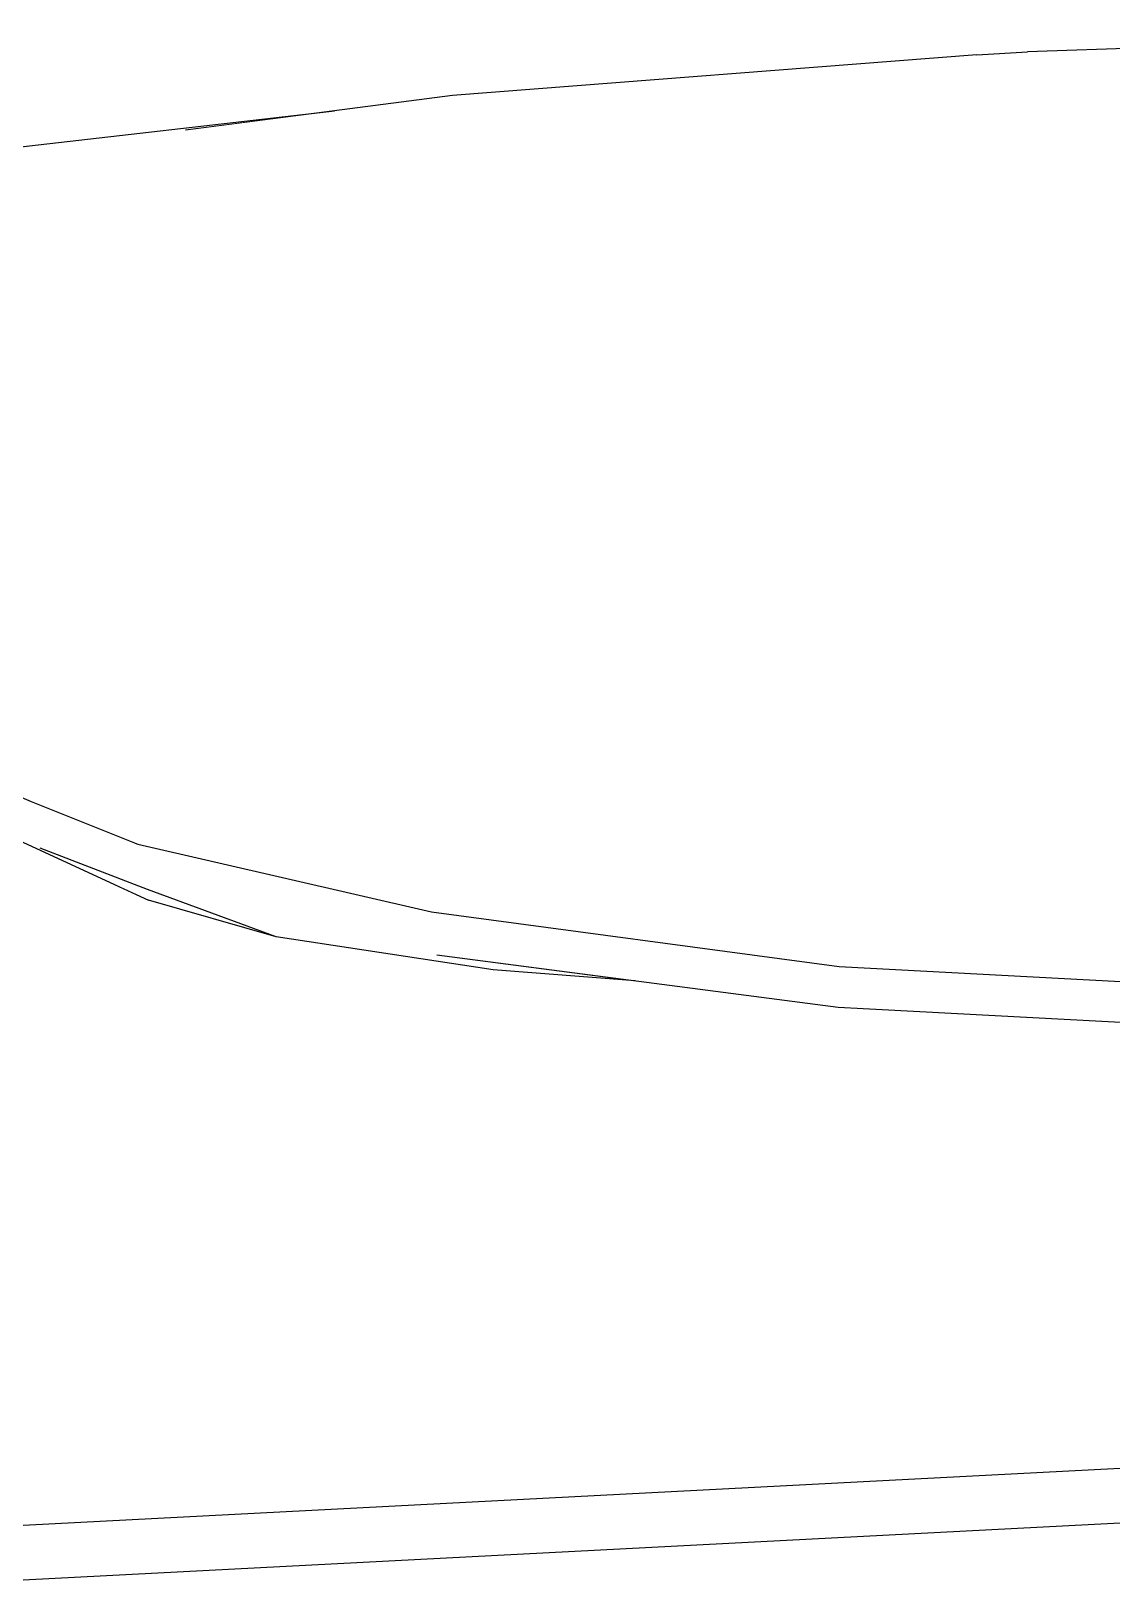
# Model space of a CAD drawing. Header units: millimetres. Extents: x 2336463 to 2579121, y 595385 to 778077.
# Drawn here: x 2524902.3 to 2525001.4, y 663863.3 to 664005.8 of the extents above; entities that cross this region are included whole.
import ezdxf

# ---------------------------------------------------------------- set-up
doc = ezdxf.new("R2010")
doc.units = ezdxf.units.MM
doc.header["$MEASUREMENT"] = 0
doc.linetypes.add('Wipeout_Contour', pattern=[1000, 0, -1000])
doc.layers.add('Интерьер - Мебель', color=7, linetype='Continuous')
doc.layers.add('Интерьер - Мебель_Ном._пера__62', color=7, linetype='Continuous', lineweight=25, true_color=0xaaaaaa)

msp = doc.modelspace()

# ---------------------------------------------------------------- wipeouts: each hides what was drawn before it
at = {"color": 254, "linetype": 'Wipeout_Contour', "lineweight": 0, "ltscale": 7832630.088405465}
msp.add_wipeout([(2525046.57, 664005.77), (2524993.69, 664003.86), (2525048.76, 664005.78)], dxfattribs=at).dxf.layer = 'Интерьер - Мебель'
at = {"color": 254, "linetype": 'Wipeout_Contour', "lineweight": 0, "ltscale": 7832290.607368948}
msp.add_wipeout([(2524908.34, 663981.64), (2524916.15, 663985.13), (2524930.83, 663981.31)], dxfattribs=at).dxf.layer = 'Интерьер - Мебель'
at = {"color": 254, "linetype": 'Wipeout_Contour', "lineweight": 0, "ltscale": 7832618.225524003}
msp.add_wipeout([(2525053.95, 663974.75), (2524999.82, 663964.68), (2525053.19, 663961.99)], dxfattribs=at).dxf.layer = 'Интерьер - Мебель'
at = {"color": 254, "linetype": 'Wipeout_Contour', "lineweight": 0, "ltscale": 10443118.6032082}
msp.add_wipeout([(2524894.14, 663868.31), (2524894.4, 663863.32), (2525037.42, 663870.76), (2525033.55, 663875.57)], dxfattribs=at).dxf.layer = 'Интерьер - Мебель'

# ---------------------------------------------------------------- next in the draw order: linework, layer by layer
at = {"layer": 'Интерьер - Мебель_Ном._пера__62', "color": 253, "linetype": 'Continuous', "lineweight": 25, "true_color": 0xaaaaaa}
for p, q in [((2524894.14, 663868.31), (2525033.55, 663875.57)), ((2524894.4, 663863.32), (2525037.42, 663870.76))]:
    msp.add_line(p, q, dxfattribs=at)

# ---------------------------------------------------------------- next in the draw order: wipeouts: each hides what was drawn before it
at = {"color": 254, "linetype": 'Wipeout_Contour', "lineweight": 0, "ltscale": 7832635.441131604}
msp.add_wipeout([(2524998.45, 663996.34), (2525051.27, 663999.06), (2525048.76, 664005.78)], dxfattribs=at).dxf.layer = 'Интерьер - Мебель'
at = {"color": 254, "linetype": 'Wipeout_Contour', "lineweight": 0, "ltscale": 7832573.013747438}
msp.add_wipeout([(2524999.82, 663964.68), (2525053.95, 663974.75), (2525001.42, 663976.81)], dxfattribs=at).dxf.layer = 'Интерьер - Мебель'
at = {"color": 254, "linetype": 'Wipeout_Contour', "lineweight": 0, "ltscale": 7832605.667199884}
msp.add_wipeout([(2525053.19, 663961.99), (2524998.98, 663950.23), (2525052.83, 663947.31)], dxfattribs=at).dxf.layer = 'Интерьер - Мебель'

# ---------------------------------------------------------------- next in the draw order: wipeouts: each hides what was drawn before it
at = {"color": 254, "linetype": 'Wipeout_Contour', "lineweight": 0, "ltscale": 7832581.944949673}
msp.add_wipeout([(2525048.76, 664005.78), (2524993.69, 664003.86), (2524998.45, 663996.34)], dxfattribs=at).dxf.layer = 'Интерьер - Мебель'
at = {"color": 254, "linetype": 'Wipeout_Contour', "lineweight": 0, "ltscale": 7832559.917300182}
msp.add_wipeout([(2524998.98, 663950.23), (2525053.19, 663961.99), (2524999.82, 663964.68)], dxfattribs=at).dxf.layer = 'Интерьер - Мебель'
at = {"color": 254, "linetype": 'Wipeout_Contour', "lineweight": 0, "ltscale": 7832594.796467327}
msp.add_wipeout([(2524999.34, 663935.5), (2525053.11, 663932.91), (2525052.83, 663947.31)], dxfattribs=at).dxf.layer = 'Интерьер - Мебель'

# ---------------------------------------------------------------- next in the draw order: wipeouts: each hides what was drawn before it
at = {"color": 254, "linetype": 'Wipeout_Contour', "lineweight": 0, "ltscale": 7832468.122646417}
msp.add_wipeout([(2524989.03, 664003.59), (2524940.93, 663999.86), (2524993.69, 664003.86)], dxfattribs=at).dxf.layer = 'Интерьер - Мебель'
at = {"color": 254, "linetype": 'Wipeout_Contour', "lineweight": 0, "ltscale": 7832430.084100872}
msp.add_wipeout([(2524944, 663996.77), (2524946.97, 663991.56), (2524998.45, 663996.34)], dxfattribs=at).dxf.layer = 'Интерьер - Мебель'
at = {"color": 254, "linetype": 'Wipeout_Contour', "lineweight": 0, "ltscale": 7832469.842352984}
msp.add_wipeout([(2524950, 663968.5), (2525001.42, 663976.81), (2524999.82, 663964.68)], dxfattribs=at).dxf.layer = 'Интерьер - Мебель'
at = {"color": 254, "linetype": 'Wipeout_Contour', "lineweight": 0, "ltscale": 7832547.966451927}
msp.add_wipeout([(2524998.98, 663950.23), (2524999.34, 663935.5), (2525052.83, 663947.31)], dxfattribs=at).dxf.layer = 'Интерьер - Мебель'

# ---------------------------------------------------------------- next in the draw order: wipeouts: each hides what was drawn before it
at = {"color": 254, "linetype": 'Wipeout_Contour', "lineweight": 0, "ltscale": 7832423.541193987}
msp.add_wipeout([(2524940.93, 663999.86), (2524944, 663996.77), (2524993.69, 664003.86)], dxfattribs=at).dxf.layer = 'Интерьер - Мебель'
at = {"color": 254, "linetype": 'Wipeout_Contour', "lineweight": 0, "ltscale": 7832431.634844961}
msp.add_wipeout([(2524955.24, 663980.28), (2524950, 663968.5), (2525001.42, 663976.81)], dxfattribs=at).dxf.layer = 'Интерьер - Мебель'
at = {"color": 254, "linetype": 'Wipeout_Contour', "lineweight": 0, "ltscale": 7832454.767821617}
msp.add_wipeout([(2524999.82, 663964.68), (2524947.36, 663955.14), (2524998.98, 663950.23)], dxfattribs=at).dxf.layer = 'Интерьер - Мебель'
at = {"color": 254, "linetype": 'Wipeout_Contour', "lineweight": 0, "ltscale": 7832510.878056807}
msp.add_wipeout([(2525027.13, 663921.66), (2524999.34, 663935.5), (2525000.56, 663922.67)], dxfattribs=at).dxf.layer = 'Интерьер - Мебель'

# ---------------------------------------------------------------- next in the draw order: wipeouts: each hides what was drawn before it
at = {"color": 254, "linetype": 'Wipeout_Contour', "lineweight": 0, "ltscale": 7832477.352186159}
msp.add_wipeout([(2524993.69, 664003.86), (2524944, 663996.77), (2524998.45, 663996.34)], dxfattribs=at).dxf.layer = 'Интерьер - Мебель'
at = {"color": 254, "linetype": 'Wipeout_Contour', "lineweight": 0, "ltscale": 7832530.129071473}
msp.add_wipeout([(2525021.43, 663982.4), (2524981.51, 663983.53), (2525001.42, 663976.81)], dxfattribs=at).dxf.layer = 'Интерьер - Мебель'
at = {"color": 254, "linetype": 'Wipeout_Contour', "lineweight": 0, "ltscale": 7832413.03412322}
msp.add_wipeout([(2524947.36, 663955.14), (2524999.82, 663964.68), (2524950, 663968.5)], dxfattribs=at).dxf.layer = 'Интерьер - Мебель'
at = {"color": 254, "linetype": 'Wipeout_Contour', "lineweight": 0, "ltscale": 7832564.039335451}
msp.add_wipeout([(2524999.34, 663935.5), (2525027.13, 663921.66), (2525053.11, 663932.91)], dxfattribs=at).dxf.layer = 'Интерьер - Мебель'

# ---------------------------------------------------------------- next in the draw order: linework, layer by layer
at = {"layer": 'Интерьер - Мебель_Ном._пера__62', "color": 253, "linetype": 'Continuous', "lineweight": 25, "true_color": 0xaaaaaa}
for p in [(2525046.57, 664005.77), (2524989.03, 664003.59)]:
    msp.add_line(p, (2524993.69, 664003.86), dxfattribs=at)

# ---------------------------------------------------------------- next in the draw order: wipeouts: each hides what was drawn before it
at = {"color": 254, "linetype": 'Wipeout_Contour', "lineweight": 0, "ltscale": 7832353.542018063}
msp.add_wipeout([(2524922.4, 663988.22), (2524946.97, 663991.56), (2524944, 663996.77)], dxfattribs=at).dxf.layer = 'Интерьер - Мебель'
at = {"color": 254, "linetype": 'Wipeout_Contour', "lineweight": 0, "ltscale": 7832290.652857354}
msp.add_wipeout([(2524908.34, 663981.64), (2524902.91, 663974.37), (2524950, 663968.5)], dxfattribs=at).dxf.layer = 'Интерьер - Мебель'
at = {"color": 254, "linetype": 'Wipeout_Contour', "lineweight": 0, "ltscale": 7832443.511438914}
msp.add_wipeout([(2524947.69, 663940.62), (2524999.34, 663935.5), (2524998.98, 663950.23)], dxfattribs=at).dxf.layer = 'Интерьер - Мебель'

# ---------------------------------------------------------------- next in the draw order: wipeouts: each hides what was drawn before it
at = {"color": 254, "linetype": 'Wipeout_Contour', "lineweight": 0, "ltscale": 7832328.436363749}
msp.add_wipeout([(2524944, 663996.77), (2524919.65, 663993.59), (2524922.4, 663988.22)], dxfattribs=at).dxf.layer = 'Интерьер - Мебель'
at = {"color": 254, "linetype": 'Wipeout_Contour', "lineweight": 0, "ltscale": 7832363.906055245}
msp.add_wipeout([(2524955.24, 663980.28), (2524930.83, 663981.31), (2524950, 663968.5)], dxfattribs=at).dxf.layer = 'Интерьер - Мебель'
at = {"color": 254, "linetype": 'Wipeout_Contour', "lineweight": 0, "ltscale": 7832399.261366834}
msp.add_wipeout([(2524947.36, 663955.14), (2524947.69, 663940.62), (2524998.98, 663950.23)], dxfattribs=at).dxf.layer = 'Интерьер - Мебель'
at = {"color": 254, "linetype": 'Wipeout_Contour', "lineweight": 0, "ltscale": 7832460.88115618}
msp.add_wipeout([(2524975.6, 663924.43), (2525000.56, 663922.67), (2524999.34, 663935.5)], dxfattribs=at).dxf.layer = 'Интерьер - Мебель'

# ---------------------------------------------------------------- next in the draw order: wipeouts: each hides what was drawn before it
at = {"color": 254, "linetype": 'Wipeout_Contour', "lineweight": 0, "ltscale": 7832348.546712406}
msp.add_wipeout([(2524919.65, 663993.59), (2524940.93, 663999.86), (2524944, 663996.77)], dxfattribs=at).dxf.layer = 'Интерьер - Мебель'
at = {"color": 254, "linetype": 'Wipeout_Contour', "lineweight": 0, "ltscale": 7832319.146464767}
msp.add_wipeout([(2524930.83, 663981.31), (2524908.34, 663981.64), (2524950, 663968.5)], dxfattribs=at).dxf.layer = 'Интерьер - Мебель'
at = {"color": 254, "linetype": 'Wipeout_Contour', "lineweight": 0, "ltscale": 7832365.701309059}
msp.add_wipeout([(2524975.6, 663924.43), (2524947.69, 663940.62), (2524950.36, 663927.31)], dxfattribs=at).dxf.layer = 'Интерьер - Мебель'

# ---------------------------------------------------------------- next in the draw order: wipeouts: each hides what was drawn before it
at = {"color": 254, "linetype": 'Wipeout_Contour', "lineweight": 0, "ltscale": 7832322.610702895}
msp.add_wipeout([(2524919.65, 663993.59), (2524916.47, 663996.67), (2524940.93, 663999.86)], dxfattribs=at).dxf.layer = 'Интерьер - Мебель'
at = {"color": 254, "linetype": 'Wipeout_Contour', "lineweight": 0, "ltscale": 7832259.041709146}
msp.add_wipeout([(2524897.11, 663985.58), (2524908.34, 663981.64), (2524916.15, 663985.13)], dxfattribs=at).dxf.layer = 'Интерьер - Мебель'
at = {"color": 254, "linetype": 'Wipeout_Contour', "lineweight": 0, "ltscale": 7832270.431804365}
msp.add_wipeout([(2524902.91, 663974.37), (2524898.47, 663963.01), (2524947.36, 663955.14)], dxfattribs=at).dxf.layer = 'Интерьер - Мебель'
at = {"color": 254, "linetype": 'Wipeout_Contour', "lineweight": 0, "ltscale": 7832414.855942431}
msp.add_wipeout([(2524947.69, 663940.62), (2524975.6, 663924.43), (2524999.34, 663935.5)], dxfattribs=at).dxf.layer = 'Интерьер - Мебель'

# ---------------------------------------------------------------- next in the draw order: linework, layer by layer
at = {"layer": 'Интерьер - Мебель_Ном._пера__62', "color": 253, "linetype": 'Continuous', "lineweight": 25, "true_color": 0xaaaaaa}
msp.add_line((2524989.03, 664003.59), (2524940.93, 663999.86), dxfattribs=at)

# ---------------------------------------------------------------- next in the draw order: wipeouts: each hides what was drawn before it
at = {"color": 254, "linetype": 'Wipeout_Contour', "lineweight": 0, "ltscale": 7832256.170745079}
msp.add_wipeout([(2524896.45, 663994.58), (2524896.74, 663993.59), (2524916.47, 663996.67)], dxfattribs=at).dxf.layer = 'Интерьер - Мебель'
at = {"color": 254, "linetype": 'Wipeout_Contour', "lineweight": 0, "ltscale": 7832321.980511067}
msp.add_wipeout([(2524940.23, 663984.1), (2524930.83, 663981.31), (2524916.15, 663985.13)], dxfattribs=at).dxf.layer = 'Интерьер - Мебель'
at = {"color": 254, "linetype": 'Wipeout_Contour', "lineweight": 0, "ltscale": 7832320.905616316}
msp.add_wipeout([(2524950, 663968.5), (2524902.91, 663974.37), (2524947.36, 663955.14)], dxfattribs=at).dxf.layer = 'Интерьер - Мебель'

# ---------------------------------------------------------------- next in the draw order: wipeouts: each hides what was drawn before it
at = {"color": 254, "linetype": 'Wipeout_Contour', "lineweight": 0, "ltscale": 7832256.721762531}
msp.add_wipeout([(2524896.74, 663993.59), (2524897.9, 663991.31), (2524916.47, 663996.67)], dxfattribs=at).dxf.layer = 'Интерьер - Мебель'
at = {"color": 254, "linetype": 'Wipeout_Contour', "lineweight": 0, "ltscale": 7832408.390785099}
msp.add_wipeout([(2524981.51, 663983.53), (2524940.23, 663984.1), (2524955.24, 663980.28)], dxfattribs=at).dxf.layer = 'Интерьер - Мебель'
at = {"color": 254, "linetype": 'Wipeout_Contour', "lineweight": 0, "ltscale": 7832235.8621095}
msp.add_wipeout([(2524908.34, 663981.64), (2524890.89, 663979.73), (2524902.91, 663974.37)], dxfattribs=at).dxf.layer = 'Интерьер - Мебель'
at = {"color": 254, "linetype": 'Wipeout_Contour', "lineweight": 0, "ltscale": 7832260.476078095}
msp.add_wipeout([(2524897.92, 663954.2), (2524947.36, 663955.14), (2524898.47, 663963.01)], dxfattribs=at).dxf.layer = 'Интерьер - Мебель'

# ---------------------------------------------------------------- next in the draw order: wipeouts: each hides what was drawn before it
at = {"color": 254, "linetype": 'Wipeout_Contour', "lineweight": 0, "ltscale": 7832233.315082375}
msp.add_wipeout([(2524897.11, 663985.58), (2524890.89, 663979.73), (2524908.34, 663981.64)], dxfattribs=at).dxf.layer = 'Интерьер - Мебель'
at = {"color": 254, "linetype": 'Wipeout_Contour', "lineweight": 0, "ltscale": 7832465.434616375}
msp.add_wipeout([(2524981.51, 663983.53), (2524955.24, 663980.28), (2525001.42, 663976.81)], dxfattribs=at).dxf.layer = 'Интерьер - Мебель'
at = {"color": 254, "linetype": 'Wipeout_Contour', "lineweight": 0, "ltscale": 7832301.645590676}
msp.add_wipeout([(2524897.92, 663954.2), (2524947.69, 663940.62), (2524947.36, 663955.14)], dxfattribs=at).dxf.layer = 'Интерьер - Мебель'

# ---------------------------------------------------------------- next in the draw order: wipeouts: each hides what was drawn before it
at = {"color": 254, "linetype": 'Wipeout_Contour', "lineweight": 0, "ltscale": 7832246.673758193}
msp.add_wipeout([(2524897.11, 663985.58), (2524907.78, 663987.61), (2524901.14, 663989.33)], dxfattribs=at).dxf.layer = 'Интерьер - Мебель'
at = {"color": 254, "linetype": 'Wipeout_Contour', "lineweight": 0, "ltscale": 7832358.651057431}
msp.add_wipeout([(2524940.23, 663984.1), (2524930.83, 663981.31), (2524955.24, 663980.28)], dxfattribs=at).dxf.layer = 'Интерьер - Мебель'
at = {"color": 254, "linetype": 'Wipeout_Contour', "lineweight": 0, "ltscale": 7832212.125851968}
msp.add_wipeout([(2524890.89, 663979.73), (2524886.26, 663971.09), (2524902.91, 663974.37)], dxfattribs=at).dxf.layer = 'Интерьер - Мебель'
at = {"color": 254, "linetype": 'Wipeout_Contour', "lineweight": 0, "ltscale": 7832252.984095531}
msp.add_wipeout([(2524897.92, 663954.2), (2524899.3, 663943.58), (2524947.69, 663940.62)], dxfattribs=at).dxf.layer = 'Интерьер - Мебель'

# ---------------------------------------------------------------- next in the draw order: wipeouts: each hides what was drawn before it
at = {"color": 254, "linetype": 'Wipeout_Contour', "lineweight": 0, "ltscale": 7832262.106380967}
msp.add_wipeout([(2524897.9, 663991.31), (2524901.14, 663989.33), (2524919.65, 663993.59)], dxfattribs=at).dxf.layer = 'Интерьер - Мебель'
at = {"color": 254, "linetype": 'Wipeout_Contour', "lineweight": 0, "ltscale": 7832259.859424204}
msp.add_wipeout([(2524907.78, 663987.61), (2524897.11, 663985.58), (2524916.15, 663985.13)], dxfattribs=at).dxf.layer = 'Интерьер - Мебель'
at = {"color": 254, "linetype": 'Wipeout_Contour', "lineweight": 0, "ltscale": 7832214.853573257}
msp.add_wipeout([(2524902.91, 663974.37), (2524886.26, 663971.09), (2524898.47, 663963.01)], dxfattribs=at).dxf.layer = 'Интерьер - Мебель'
at = {"color": 254, "linetype": 'Wipeout_Contour', "lineweight": 0, "ltscale": 7832226.691114409}
msp.add_wipeout([(2524923.61, 663932.06), (2524899.3, 663943.58), (2524901.34, 663937.9)], dxfattribs=at).dxf.layer = 'Интерьер - Мебель'

# ---------------------------------------------------------------- next in the draw order: wipeouts: each hides what was drawn before it
at = {"color": 254, "linetype": 'Wipeout_Contour', "lineweight": 0, "ltscale": 7832270.465982472}
msp.add_wipeout([(2524901.14, 663989.33), (2524907.78, 663987.61), (2524919.65, 663993.59)], dxfattribs=at).dxf.layer = 'Интерьер - Мебель'
at = {"color": 254, "linetype": 'Wipeout_Contour', "lineweight": 0, "ltscale": 7832316.626918165}
msp.add_wipeout([(2524923.61, 663932.06), (2524950.36, 663927.31), (2524947.69, 663940.62)], dxfattribs=at).dxf.layer = 'Интерьер - Мебель'

# ---------------------------------------------------------------- next in the draw order: wipeouts: each hides what was drawn before it
at = {"color": 254, "linetype": 'Wipeout_Contour', "lineweight": 0, "ltscale": 7832285.141642388}
msp.add_wipeout([(2524922.4, 663988.22), (2524907.78, 663987.61), (2524916.15, 663985.13)], dxfattribs=at).dxf.layer = 'Интерьер - Мебель'
at = {"color": 254, "linetype": 'Wipeout_Contour', "lineweight": 0, "ltscale": 7832271.868926222}
msp.add_wipeout([(2524899.3, 663943.58), (2524923.61, 663932.06), (2524947.69, 663940.62)], dxfattribs=at).dxf.layer = 'Интерьер - Мебель'

# ---------------------------------------------------------------- next in the draw order: wipeouts: each hides what was drawn before it
at = {"color": 254, "linetype": 'Wipeout_Contour', "lineweight": 0, "ltscale": 7832315.79847315}
msp.add_wipeout([(2524916.15, 663985.13), (2524940.23, 663984.1), (2524922.4, 663988.22)], dxfattribs=at).dxf.layer = 'Интерьер - Мебель'
at = {"color": 254, "linetype": 'Wipeout_Contour', "lineweight": 0, "ltscale": 7832187.142719928}
msp.add_wipeout([(2524887.11, 663943.62), (2524893.18, 663939), (2524902.29, 663935.09)], dxfattribs=at).dxf.layer = 'Интерьер - Мебель'

# ---------------------------------------------------------------- next in the draw order: wipeouts: each hides what was drawn before it
at = {"color": 254, "linetype": 'Wipeout_Contour', "lineweight": 0, "ltscale": 7832403.253211407}
msp.add_wipeout([(2524940.23, 663984.1), (2524981.51, 663983.53), (2524946.97, 663991.56)], dxfattribs=at).dxf.layer = 'Интерьер - Мебель'
at = {"color": 254, "linetype": 'Wipeout_Contour', "lineweight": 0, "ltscale": 7832216.056363536}
msp.add_wipeout([(2524901.34, 663937.9), (2524902.29, 663935.09), (2524912.07, 663931.19)], dxfattribs=at).dxf.layer = 'Интерьер - Мебель'

# ---------------------------------------------------------------- next in the draw order: wipeouts: each hides what was drawn before it
at = {"color": 254, "linetype": 'Wipeout_Contour', "lineweight": 0, "ltscale": 7832532.099508689}
msp.add_wipeout([(2524998.45, 663996.34), (2524981.51, 663983.53), (2525021.43, 663982.4)], dxfattribs=at).dxf.layer = 'Интерьер - Мебель'
at = {"color": 254, "linetype": 'Wipeout_Contour', "lineweight": 0, "ltscale": 7832268.812663559}
msp.add_wipeout([(2524912.07, 663931.19), (2524923.61, 663932.06), (2524939.03, 663924.98)], dxfattribs=at).dxf.layer = 'Интерьер - Мебель'

# ---------------------------------------------------------------- next in the draw order: wipeouts: each hides what was drawn before it
at = {"color": 254, "linetype": 'Wipeout_Contour', "lineweight": 0, "ltscale": 7832603.700215233}
msp.add_wipeout([(2524998.45, 663996.34), (2525021.43, 663982.4), (2525051.27, 663999.06)], dxfattribs=at).dxf.layer = 'Интерьер - Мебель'
at = {"color": 254, "linetype": 'Wipeout_Contour', "lineweight": 0, "ltscale": 7832352.935751511}
msp.add_wipeout([(2524939.03, 663924.98), (2524976.42, 663919.97), (2524950.36, 663927.31)], dxfattribs=at).dxf.layer = 'Интерьер - Мебель'

# ---------------------------------------------------------------- next in the draw order: wipeouts: each hides what was drawn before it
at = {"color": 254, "linetype": 'Wipeout_Contour', "lineweight": 0, "ltscale": 7832462.319631733}
msp.add_wipeout([(2524998.45, 663996.34), (2524946.97, 663991.56), (2524981.51, 663983.53)], dxfattribs=at).dxf.layer = 'Интерьер - Мебель'
at = {"color": 254, "linetype": 'Wipeout_Contour', "lineweight": 0, "ltscale": 7832470.451693565}
msp.add_wipeout([(2524976.42, 663919.97), (2525000.56, 663922.67), (2525013.82, 663917.97)], dxfattribs=at).dxf.layer = 'Интерьер - Мебель'

# ---------------------------------------------------------------- next in the draw order: wipeouts: each hides what was drawn before it
at = {"color": 254, "linetype": 'Wipeout_Contour', "lineweight": 0, "ltscale": 7832346.86159721}
msp.add_wipeout([(2524946.97, 663991.56), (2524922.4, 663988.22), (2524940.23, 663984.1)], dxfattribs=at).dxf.layer = 'Интерьер - Мебель'
at = {"color": 254, "linetype": 'Wipeout_Contour', "lineweight": 0, "ltscale": 7832520.156468545}
msp.add_wipeout([(2525027.13, 663921.66), (2525013.82, 663917.97), (2525000.56, 663922.67)], dxfattribs=at).dxf.layer = 'Интерьер - Мебель'

# ---------------------------------------------------------------- next in the draw order: wipeouts: each hides what was drawn before it
at = {"color": 254, "linetype": 'Wipeout_Contour', "lineweight": 0, "ltscale": 7832290.26248897}
msp.add_wipeout([(2524919.65, 663993.59), (2524907.78, 663987.61), (2524922.4, 663988.22)], dxfattribs=at).dxf.layer = 'Интерьер - Мебель'
at = {"color": 254, "linetype": 'Wipeout_Contour', "lineweight": 0, "ltscale": 7832435.769127116}
msp.add_wipeout([(2525000.56, 663922.67), (2524976.42, 663919.97), (2524975.6, 663924.43)], dxfattribs=at).dxf.layer = 'Интерьер - Мебель'

# ---------------------------------------------------------------- next in the draw order: wipeouts: each hides what was drawn before it
at = {"color": 254, "linetype": 'Wipeout_Contour', "lineweight": 0, "ltscale": 7832278.108785532}
msp.add_wipeout([(2524916.47, 663996.67), (2524897.9, 663991.31), (2524919.65, 663993.59)], dxfattribs=at).dxf.layer = 'Интерьер - Мебель'
at = {"color": 254, "linetype": 'Wipeout_Contour', "lineweight": 0, "ltscale": 7832387.500539007}
msp.add_wipeout([(2524975.6, 663924.43), (2524976.42, 663919.97), (2524950.36, 663927.31)], dxfattribs=at).dxf.layer = 'Интерьер - Мебель'

# ---------------------------------------------------------------- next in the draw order: wipeouts: each hides what was drawn before it
at = {"color": 254, "linetype": 'Wipeout_Contour', "lineweight": 0, "ltscale": 7832289.179198815}
msp.add_wipeout([(2524896.45, 663994.58), (2524916.47, 663996.67), (2524930.11, 663998.45)], dxfattribs=at).dxf.layer = 'Интерьер - Мебель'
at = {"color": 254, "linetype": 'Wipeout_Contour', "lineweight": 0, "ltscale": 7832304.57649024}
msp.add_wipeout([(2524950.36, 663927.31), (2524923.61, 663932.06), (2524939.03, 663924.98)], dxfattribs=at).dxf.layer = 'Интерьер - Мебель'

# ---------------------------------------------------------------- next in the draw order: linework, layer by layer
at = {"layer": 'Интерьер - Мебель_Ном._пера__62', "color": 253, "linetype": 'Continuous', "lineweight": 25, "true_color": 0xaaaaaa}
for p, q in [((2524940.93, 663999.86), (2524916.47, 663996.67)), ((2524896.45, 663994.58), (2524930.11, 663998.45))]:
    msp.add_line(p, q, dxfattribs=at)

# ---------------------------------------------------------------- next in the draw order: wipeouts: each hides what was drawn before it
at = {"color": 254, "linetype": 'Wipeout_Contour', "lineweight": 0, "ltscale": 7832235.404013571}
msp.add_wipeout([(2524923.61, 663932.06), (2524901.34, 663937.9), (2524912.07, 663931.19)], dxfattribs=at).dxf.layer = 'Интерьер - Мебель'

# ---------------------------------------------------------------- next in the draw order: wipeouts: each hides what was drawn before it
at = {"color": 254, "linetype": 'Wipeout_Contour', "lineweight": 0, "ltscale": 7832194.198956456}
msp.add_wipeout([(2524887.11, 663943.62), (2524902.29, 663935.09), (2524901.34, 663937.9)], dxfattribs=at).dxf.layer = 'Интерьер - Мебель'

# ---------------------------------------------------------------- next in the draw order: wipeouts: each hides what was drawn before it
at = {"color": 254, "linetype": 'Wipeout_Contour', "lineweight": 0, "ltscale": 7832207.153104555}
msp.add_wipeout([(2524903.13, 663930.83), (2524894, 663934.83), (2524913.05, 663926.04)], dxfattribs=at).dxf.layer = 'Интерьер - Мебель'

# ---------------------------------------------------------------- next in the draw order: wipeouts: each hides what was drawn before it
at = {"color": 254, "linetype": 'Wipeout_Contour', "lineweight": 0, "ltscale": 7832191.616994418}
msp.add_wipeout([(2524893.18, 663939), (2524893.18, 663936.68), (2524902.29, 663935.09)], dxfattribs=at).dxf.layer = 'Интерьер - Мебель'
at = {"color": 254, "linetype": 'Wipeout_Contour', "lineweight": 0, "ltscale": 10442977.93987228}
msp.add_wipeout([(2524903.13, 663930.83), (2524913.05, 663926.04), (2524924.78, 663922.67), (2524912.98, 663927.01)], dxfattribs=at).dxf.layer = 'Интерьер - Мебель'

# ---------------------------------------------------------------- next in the draw order: wipeouts: each hides what was drawn before it
at = {"color": 254, "linetype": 'Wipeout_Contour', "lineweight": 0, "ltscale": 7832197.927332707}
msp.add_wipeout([(2524902.29, 663935.09), (2524893.18, 663936.68), (2524902.29, 663932.78)], dxfattribs=at).dxf.layer = 'Интерьер - Мебель'
at = {"color": 254, "linetype": 'Wipeout_Contour', "lineweight": 0, "ltscale": 7832284.714345622}
msp.add_wipeout([(2524944.67, 663919.65), (2524912.98, 663927.01), (2524939.51, 663921)], dxfattribs=at).dxf.layer = 'Интерьер - Мебель'

# ---------------------------------------------------------------- next in the draw order: wipeouts: each hides what was drawn before it
at = {"color": 254, "linetype": 'Wipeout_Contour', "lineweight": 0, "ltscale": 7832215.719809516}
msp.add_wipeout([(2524912.07, 663931.19), (2524902.29, 663935.09), (2524902.29, 663932.78)], dxfattribs=at).dxf.layer = 'Интерьер - Мебель'
at = {"color": 254, "linetype": 'Wipeout_Contour', "lineweight": 0, "ltscale": 7832271.40167274}
msp.add_wipeout([(2524944.67, 663919.65), (2524924.78, 663922.67), (2524912.98, 663927.01)], dxfattribs=at).dxf.layer = 'Интерьер - Мебель'

# ---------------------------------------------------------------- next in the draw order: wipeouts: each hides what was drawn before it
at = {"color": 254, "linetype": 'Wipeout_Contour', "lineweight": 0, "ltscale": 7832222.674518939}
msp.add_wipeout([(2524902.29, 663932.78), (2524912.07, 663928.87), (2524912.07, 663931.19)], dxfattribs=at).dxf.layer = 'Интерьер - Мебель'
at = {"color": 254, "linetype": 'Wipeout_Contour', "lineweight": 0, "ltscale": 7832326.44651789}
msp.add_wipeout([(2524939.51, 663921), (2524944.67, 663919.65), (2524957.71, 663918.63)], dxfattribs=at).dxf.layer = 'Интерьер - Мебель'

# ---------------------------------------------------------------- next in the draw order: wipeouts: each hides what was drawn before it
at = {"color": 254, "linetype": 'Wipeout_Contour', "lineweight": 0, "ltscale": 7832190.701243065}
msp.add_wipeout([(2524902.29, 663932.78), (2524893.18, 663936.68), (2524894, 663934.83)], dxfattribs=at).dxf.layer = 'Интерьер - Мебель'
at = {"color": 254, "linetype": 'Wipeout_Contour', "lineweight": 0, "ltscale": 7832257.194092947}
msp.add_wipeout([(2524939.03, 663924.98), (2524912.07, 663928.87), (2524912.07, 663931.19)], dxfattribs=at).dxf.layer = 'Интерьер - Мебель'

# ---------------------------------------------------------------- next in the draw order: wipeouts: each hides what was drawn before it
at = {"color": 254, "linetype": 'Wipeout_Contour', "lineweight": 0, "ltscale": 7832198.037085885}
msp.add_wipeout([(2524894, 663934.83), (2524903.13, 663930.83), (2524902.29, 663932.78)], dxfattribs=at).dxf.layer = 'Интерьер - Мебель'
at = {"color": 254, "linetype": 'Wipeout_Contour', "lineweight": 0, "ltscale": 7832280.060134122}
msp.add_wipeout([(2524912.07, 663928.87), (2524939.03, 663924.98), (2524939.03, 663922.64)], dxfattribs=at).dxf.layer = 'Интерьер - Мебель'

# ---------------------------------------------------------------- next in the draw order: linework, layer by layer
at = {"layer": 'Интерьер - Мебель_Ном._пера__62', "color": 253, "linetype": 'Continuous', "lineweight": 25, "true_color": 0xaaaaaa}
msp.add_line((2524893.18, 663939), (2524902.29, 663935.09), dxfattribs=at)

# ---------------------------------------------------------------- next in the draw order: wipeouts: each hides what was drawn before it
at = {"color": 254, "linetype": 'Wipeout_Contour', "lineweight": 0, "ltscale": 7832214.799072782}
msp.add_wipeout([(2524912.07, 663928.87), (2524902.29, 663932.78), (2524903.13, 663930.83)], dxfattribs=at).dxf.layer = 'Интерьер - Мебель'
at = {"color": 254, "linetype": 'Wipeout_Contour', "lineweight": 0, "ltscale": 7832341.040705267}
msp.add_wipeout([(2524939.03, 663922.64), (2524976.42, 663919.97), (2524939.03, 663924.98)], dxfattribs=at).dxf.layer = 'Интерьер - Мебель'

# ---------------------------------------------------------------- next in the draw order: wipeouts: each hides what was drawn before it
at = {"color": 254, "linetype": 'Wipeout_Contour', "lineweight": 0, "ltscale": 7832222.864785516}
msp.add_wipeout([(2524912.07, 663928.87), (2524903.13, 663930.83), (2524912.98, 663927.01)], dxfattribs=at).dxf.layer = 'Интерьер - Мебель'
at = {"color": 254, "linetype": 'Wipeout_Contour', "lineweight": 0, "ltscale": 7832374.349403798}
msp.add_wipeout([(2524939.03, 663922.64), (2524976.42, 663917.61), (2524976.42, 663919.97)], dxfattribs=at).dxf.layer = 'Интерьер - Мебель'

# ---------------------------------------------------------------- next in the draw order: linework, layer by layer
at = {"layer": 'Интерьер - Мебель_Ном._пера__62', "color": 253, "linetype": 'Continuous', "lineweight": 25, "true_color": 0xaaaaaa}
msp.add_line((2524902.29, 663935.09), (2524912.07, 663931.19), dxfattribs=at)

# ---------------------------------------------------------------- next in the draw order: wipeouts: each hides what was drawn before it
at = {"color": 254, "linetype": 'Wipeout_Contour', "lineweight": 0, "ltscale": 7832256.396477545}
msp.add_wipeout([(2524912.07, 663928.87), (2524939.03, 663922.64), (2524912.98, 663927.01)], dxfattribs=at).dxf.layer = 'Интерьер - Мебель'
at = {"color": 254, "linetype": 'Wipeout_Contour', "lineweight": 0, "ltscale": 7832446.379787681}
msp.add_wipeout([(2525013.82, 663917.97), (2524976.42, 663917.61), (2524976.42, 663919.97)], dxfattribs=at).dxf.layer = 'Интерьер - Мебель'

# ---------------------------------------------------------------- next in the draw order: wipeouts: each hides what was drawn before it
at = {"color": 254, "linetype": 'Wipeout_Contour', "lineweight": 0, "ltscale": 7832279.903751473}
msp.add_wipeout([(2524939.51, 663921), (2524912.98, 663927.01), (2524939.03, 663922.64)], dxfattribs=at).dxf.layer = 'Интерьер - Мебель'
at = {"color": 254, "linetype": 'Wipeout_Contour', "lineweight": 0, "ltscale": 7832480.648140098}
msp.add_wipeout([(2524976.42, 663917.61), (2525013.82, 663917.97), (2525013.82, 663915.62)], dxfattribs=at).dxf.layer = 'Интерьер - Мебель'

# ---------------------------------------------------------------- next in the draw order: linework, layer by layer
at = {"layer": 'Интерьер - Мебель_Ном._пера__62', "color": 253, "linetype": 'Continuous', "lineweight": 25, "true_color": 0xaaaaaa}
for p, q in [((2524894, 663934.83), (2524913.05, 663926.04)), ((2524912.98, 663927.01), (2524903.13, 663930.83)), ((2524912.07, 663931.19), (2524939.03, 663924.98)), ((2524924.78, 663922.67), (2524912.98, 663927.01)), ((2524924.78, 663922.67), (2524913.05, 663926.04))]:
    msp.add_line(p, q, dxfattribs=at)

# ---------------------------------------------------------------- next in the draw order: wipeouts: each hides what was drawn before it
at = {"color": 254, "linetype": 'Wipeout_Contour', "lineweight": 0, "ltscale": 7832339.916140182}
msp.add_wipeout([(2524939.03, 663922.64), (2524939.51, 663921), (2524976.42, 663917.61)], dxfattribs=at).dxf.layer = 'Интерьер - Мебель'

# ---------------------------------------------------------------- next in the draw order: wipeouts: each hides what was drawn before it
at = {"color": 254, "linetype": 'Wipeout_Contour', "lineweight": 0, "ltscale": 7832373.282422556}
msp.add_wipeout([(2524939.51, 663921), (2524976.3, 663916.21), (2524976.42, 663917.61)], dxfattribs=at).dxf.layer = 'Интерьер - Мебель'

# ---------------------------------------------------------------- next in the draw order: linework, layer by layer
at = {"layer": 'Интерьер - Мебель_Ном._пера__62', "color": 253, "linetype": 'Continuous', "lineweight": 25, "true_color": 0xaaaaaa}
for p, q in [((2524939.03, 663924.98), (2524976.42, 663919.97)), ((2524944.67, 663919.65), (2524924.78, 663922.67)), ((2524957.71, 663918.63), (2524944.67, 663919.65))]:
    msp.add_line(p, q, dxfattribs=at)

# ---------------------------------------------------------------- next in the draw order: wipeouts: each hides what was drawn before it
at = {"color": 254, "linetype": 'Wipeout_Contour', "lineweight": 0, "ltscale": 7832444.743542263}
msp.add_wipeout([(2524976.3, 663916.21), (2525013.82, 663915.62), (2524976.42, 663917.61)], dxfattribs=at).dxf.layer = 'Интерьер - Мебель'

# ---------------------------------------------------------------- next in the draw order: linework, layer by layer
at = {"layer": 'Интерьер - Мебель_Ном._пера__62', "color": 253, "linetype": 'Continuous', "lineweight": 25, "true_color": 0xaaaaaa}
msp.add_line((2524976.42, 663919.97), (2525013.82, 663917.97), dxfattribs=at)

# ---------------------------------------------------------------- next in the draw order: wipeouts: each hides what was drawn before it
at = {"color": 254, "linetype": 'Wipeout_Contour', "lineweight": 0, "ltscale": 7832478.673354053}
msp.add_wipeout([(2524976.3, 663916.21), (2525013.27, 663914.24), (2525013.82, 663915.62)], dxfattribs=at).dxf.layer = 'Интерьер - Мебель'

# ---------------------------------------------------------------- next in the draw order: linework, layer by layer
at = {"layer": 'Интерьер - Мебель_Ном._пера__62', "color": 253, "linetype": 'Continuous', "lineweight": 25, "true_color": 0xaaaaaa}
for p, q in [((2524976.3, 663916.21), (2524939.51, 663921)), ((2525013.27, 663914.24), (2524976.3, 663916.21))]:
    msp.add_line(p, q, dxfattribs=at)

doc.saveas('drawing.dxf')
